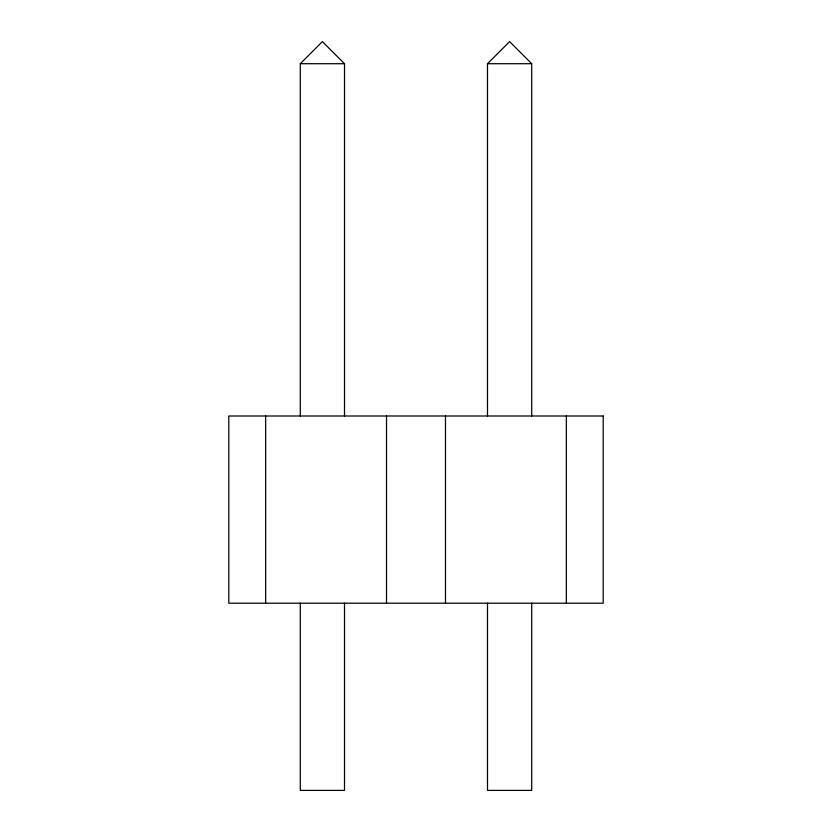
<?xml version="1.0" encoding="UTF-8"?>
<svg xmlns="http://www.w3.org/2000/svg" width="832" height="832" viewBox="0 0 832 832"><rect width="100%" height="100%" fill="white"/><g stroke="black" fill="none" stroke-linecap="round" stroke-linejoin="round"><path stroke-width="1.25" d="M300.29 416L300.29 63.71L322.4 41.6L344.51 63.71L344.51 416M487.49 416L487.49 63.71L509.6 41.6L531.71 63.71L531.71 416M300.29 63.71L344.51 63.71M487.49 63.71L531.71 63.71M566.353 416L566.353 603.2M531.71 603.2L531.71 790.4L487.49 790.4L487.49 603.2M445.484 416L445.484 603.2M386.516 416L386.516 603.2M344.51 603.2L344.51 790.4L300.29 790.4L300.29 603.2M265.647 416L265.647 603.2M603.2 416L228.8 416L228.8 603.2L603.2 603.2L603.2 416"/></g></svg>
